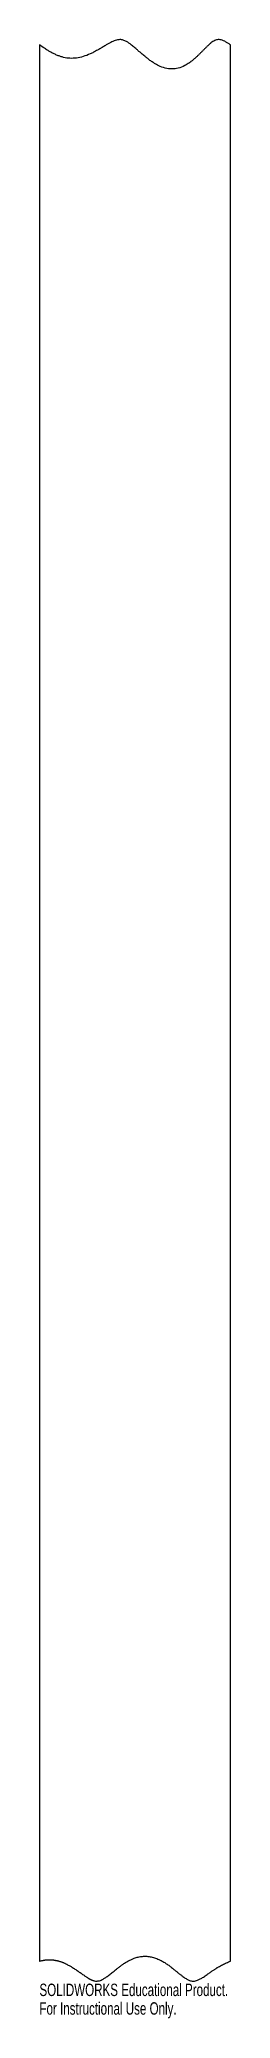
# Model space of a CAD drawing. Header units: inches. Extents: x 9.6 to 12.5, y -21.9 to 8.4.
import ezdxf

# ---------------------------------------------------------------- set-up
doc = ezdxf.new("R2010")
doc.units = ezdxf.units.IN
doc.header["$MEASUREMENT"] = 0
doc.styles.add('SLDTEXTSTYLE0', font='TXT', dxfattribs={"width": 0.7})

msp = doc.modelspace()

# ---------------------------------------------------------------- linework, layer by layer
at = {"color": 7, "linetype": 'Continuous', "lineweight": 25}
for p, q in [((9.565, 8.344), (9.565, -21.015)), ((12.502, -21.015), (12.502, 8.344))]:
    msp.add_line(p, q, dxfattribs=at)
for points, knots in [([(12.502, 8.344), (12.495, 8.349), (12.481, 8.358), (12.461, 8.37), (12.443, 8.381), (12.427, 8.39), (12.406, 8.402), (12.378, 8.414), (12.344, 8.423), (12.313, 8.425), (12.285, 8.42), (12.258, 8.41), (12.229, 8.394), (12.199, 8.373), (12.168, 8.346), (12.143, 8.321), (12.124, 8.301), (12.111, 8.287), (12.097, 8.274), (12.084, 8.26), (12.07, 8.247), (12.057, 8.233), (12.043, 8.22), (12.029, 8.207), (12.016, 8.193), (12.002, 8.18), (11.981, 8.161), (11.953, 8.136), (11.919, 8.107), (11.886, 8.081), (11.854, 8.059), (11.802, 8.026), (11.727, 7.991), (11.624, 7.971), (11.519, 7.979), (11.438, 8.005), (11.376, 8.035), (11.332, 8.061), (11.287, 8.09), (11.241, 8.123), (11.194, 8.161), (11.14, 8.206), (11.09, 8.249), (11.049, 8.285), (11.02, 8.309), (10.994, 8.33), (10.971, 8.349), (10.95, 8.365), (10.931, 8.378), (10.911, 8.39), (10.889, 8.402), (10.864, 8.413), (10.84, 8.42), (10.813, 8.425), (10.783, 8.424), (10.749, 8.418), (10.717, 8.408), (10.688, 8.395), (10.658, 8.38), (10.621, 8.36), (10.578, 8.334), (10.534, 8.308), (10.494, 8.284), (10.459, 8.265), (10.427, 8.247), (10.398, 8.231), (10.371, 8.217), (10.319, 8.193), (10.241, 8.163), (10.136, 8.139), (10.034, 8.135), (9.952, 8.146), (9.889, 8.165), (9.841, 8.182), (9.791, 8.205), (9.744, 8.229), (9.694, 8.259), (9.635, 8.297), (9.591, 8.327), (9.565, 8.344)], [0, 0, 0, 0, 0.007744, 0.014741, 0.020993, 0.026502, 0.031274, 0.04311, 0.053415, 0.062508, 0.070272, 0.078854, 0.088485, 0.099328, 0.111498, 0.125076, 0.130764, 0.136451, 0.142138, 0.147824, 0.153511, 0.159197, 0.164883, 0.170569, 0.176256, 0.181943, 0.187632, 0.20178, 0.215087, 0.227573, 0.239261, 0.250178, 0.282347, 0.312595, 0.342796, 0.374836, 0.388775, 0.403809, 0.419994, 0.437378, 0.4535, 0.474346, 0.499924, 0.512204, 0.523364, 0.533405, 0.54233, 0.550143, 0.55685, 0.56246, 0.571156, 0.579204, 0.586691, 0.593725, 0.603262, 0.613596, 0.624975, 0.632386, 0.642332, 0.654828, 0.669883, 0.687501, 0.700152, 0.711909, 0.722774, 0.732749, 0.741839, 0.750047, 0.784121, 0.815725, 0.845673, 0.874918, 0.889334, 0.904511, 0.920529, 0.937457, 0.951905, 0.972749, 1, 1, 1, 1]), ([(9.565, -21.015), (9.57, -21.013), (9.579, -21.011), (9.593, -21.007), (9.606, -21.004), (9.62, -21.001), (9.634, -20.999), (9.648, -20.996), (9.662, -20.995), (9.675, -20.993), (9.689, -20.993), (9.703, -20.992), (9.717, -20.992), (9.731, -20.992), (9.745, -20.992), (9.759, -20.993), (9.773, -20.995), (9.787, -20.996), (9.8, -20.998), (9.814, -21.001), (9.828, -21.004), (9.842, -21.007), (9.856, -21.01), (9.87, -21.014), (9.884, -21.019), (9.898, -21.023), (9.912, -21.028), (9.926, -21.034), (9.941, -21.039), (9.955, -21.046), (9.978, -21.056), (10.01, -21.073), (10.053, -21.098), (10.099, -21.126), (10.141, -21.154), (10.176, -21.179), (10.204, -21.198), (10.228, -21.215), (10.25, -21.23), (10.268, -21.242), (10.284, -21.253), (10.297, -21.262), (10.307, -21.268), (10.313, -21.273), (10.319, -21.276), (10.325, -21.28), (10.332, -21.284), (10.339, -21.288), (10.346, -21.291), (10.353, -21.295), (10.36, -21.298), (10.366, -21.301), (10.372, -21.303), (10.379, -21.306), (10.385, -21.308), (10.391, -21.31), (10.397, -21.312), (10.402, -21.313), (10.408, -21.315), (10.42, -21.317), (10.439, -21.319), (10.464, -21.318), (10.49, -21.313), (10.518, -21.303), (10.549, -21.286), (10.588, -21.261), (10.634, -21.227), (10.676, -21.193), (10.711, -21.165), (10.736, -21.145), (10.759, -21.127), (10.781, -21.111), (10.8, -21.096), (10.819, -21.082), (10.835, -21.07), (10.861, -21.052), (10.897, -21.029), (10.944, -21.003), (10.989, -20.981), (11.041, -20.961), (11.099, -20.945), (11.166, -20.937), (11.233, -20.939), (11.301, -20.951), (11.369, -20.973), (11.423, -20.998), (11.463, -21.02), (11.49, -21.036), (11.515, -21.052), (11.54, -21.068), (11.564, -21.085), (11.586, -21.102), (11.606, -21.119), (11.624, -21.134), (11.64, -21.147), (11.656, -21.16), (11.672, -21.173), (11.688, -21.186), (11.705, -21.199), (11.721, -21.212), (11.738, -21.224), (11.754, -21.237), (11.773, -21.251), (11.795, -21.266), (11.818, -21.281), (11.839, -21.293), (11.861, -21.304), (11.885, -21.313), (11.91, -21.318), (11.936, -21.319), (11.965, -21.316), (11.998, -21.305), (12.04, -21.285), (12.089, -21.256), (12.132, -21.226), (12.167, -21.202), (12.19, -21.186), (12.211, -21.171), (12.231, -21.158), (12.249, -21.146), (12.265, -21.135), (12.28, -21.125), (12.293, -21.116), (12.304, -21.109), (12.322, -21.098), (12.346, -21.084), (12.377, -21.067), (12.408, -21.052), (12.44, -21.038), (12.471, -21.025), (12.492, -21.018), (12.502, -21.015)], [0, 0, 0, 0, 0.0043032, 0.0085804, 0.0128343, 0.017068, 0.0212842, 0.0254859, 0.0296761, 0.0338577, 0.0380337, 0.0422073, 0.0463814, 0.050559, 0.0547431, 0.0589369, 0.0631431, 0.0673649, 0.0716051, 0.0758665, 0.0801522, 0.0844648, 0.088807, 0.0931817, 0.0975913, 0.1020385, 0.1065258, 0.1110556, 0.1156303, 0.1202522, 0.1249234, 0.1384579, 0.1533737, 0.1696979, 0.1874512, 0.1985826, 0.2086297, 0.2175924, 0.2254709, 0.2322651, 0.237975, 0.2426006, 0.2461421, 0.2485995, 0.2499731, 0.2524809, 0.2549248, 0.2573053, 0.2596232, 0.2618791, 0.2640739, 0.2662084, 0.2682836, 0.2703004, 0.27226, 0.2741635, 0.2760123, 0.2778079, 0.2795516, 0.2812454, 0.2888053, 0.2964097, 0.3042452, 0.3124828, 0.3228123, 0.3366285, 0.3540033, 0.3749719, 0.3851731, 0.3946918, 0.4035284, 0.4116833, 0.4191572, 0.4259508, 0.432065, 0.4375013, 0.4546504, 0.4707443, 0.4858447, 0.5000262, 0.5204836, 0.5405235, 0.560573, 0.5810586, 0.6023806, 0.6248948, 0.6344431, 0.6437751, 0.6528985, 0.6618212, 0.6705517, 0.6790992, 0.6874734, 0.6937297, 0.6999847, 0.7062387, 0.7124921, 0.7187452, 0.7249982, 0.7312516, 0.7375056, 0.7437606, 0.7500169, 0.7591852, 0.7674384, 0.7747957, 0.7812837, 0.7895547, 0.7974022, 0.8049954, 0.8125208, 0.8232049, 0.8370666, 0.854287, 0.8749591, 0.8839708, 0.8923691, 0.9001541, 0.9073258, 0.9138844, 0.91983, 0.9251627, 0.9298829, 0.9339909, 0.9374873, 0.9484398, 0.9591589, 0.9696588, 0.9799547, 0.9900628, 1, 1, 1, 1])]:
    msp.add_open_spline(points, degree=3, knots=knots, dxfattribs=at)

# ---------------------------------------------------------------- texts
at = {"color": 7, "linetype": 'Continuous', "char_height": 0.1903, "attachment_point": 1, "style": 'SLDTEXTSTYLE0'}
for s, insert in [('SOLIDWORKS Educational Product.', (9.565, -21.358)), ('For Instructional Use Only.', (9.565, -21.643))]:
    msp.add_mtext(s, dxfattribs=dict(at, insert=insert))

doc.saveas('drawing.dxf')
